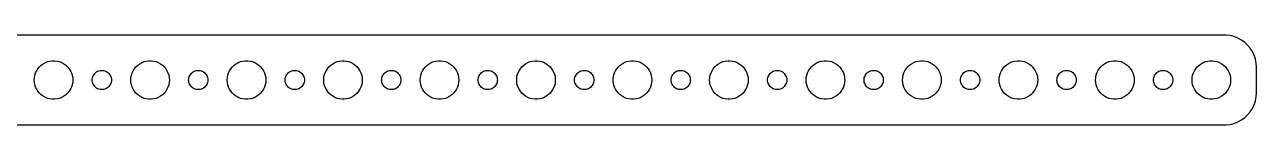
# Model space of a CAD drawing. Header units: metres. Extents: x -187 to 187, y -7 to 7.
# Drawn here: x -4.5 to 187, y -7 to 7 of the extents above; entities that cross this region are included whole.
import ezdxf

# ---------------------------------------------------------------- set-up
doc = ezdxf.new("R2010")
doc.units = ezdxf.units.M

msp = doc.modelspace()

# ---------------------------------------------------------------- linework, layer by layer
for p, q in [((182.314, 6.99013), (-182.314, 6.99013)), ((182.937, 6.91142), (182.314, 6.99013)), ((183.545, 6.75528), (182.937, 6.91142)), ((184.129, 6.52412), (183.545, 6.75528)), ((184.679, 6.22163), (184.129, 6.52412)), ((185.187, 5.85255), (184.679, 6.22163)), ((185.645, 5.42273), (185.187, 5.85255)), ((186.045, 4.93892), (185.645, 5.42273)), ((186.382, 4.40877), (186.045, 4.93892)), ((186.649, 3.84062), (186.382, 4.40877)), ((186.843, 3.24344), (186.649, 3.84062)), ((-2.42705, 1.76335), (-2.1869, 2.05363)), ((-2.1869, 2.05363), (-1.91226, 2.31154)), ((-1.91226, 2.31154), (-1.60747, 2.53297)), ((-1.60747, 2.53297), (-1.27733, 2.71448)), ((-1.27733, 2.71448), (-0.927048, 2.85316)), ((-0.927048, 2.85316), (-0.562134, 2.94685)), ((-0.562134, 2.94685), (-0.18837, 2.99408)), ((-0.18837, 2.99408), (0.18837, 2.99408)), ((0.18837, 2.99408), (0.562134, 2.94685)), ((0.562134, 2.94685), (0.927048, 2.85316)), ((0.927048, 2.85316), (1.27733, 2.71448)), ((1.27733, 2.71448), (1.60747, 2.53297)), ((1.60747, 2.53297), (1.91226, 2.31154)), ((1.91226, 2.31154), (2.1869, 2.05363)), ((2.1869, 2.05363), (2.42705, 1.76335)), ((12.5729, 1.76335), (12.8131, 2.05363)), ((12.8131, 2.05363), (13.0877, 2.31154)), ((13.0877, 2.31154), (13.3925, 2.53297)), ((13.3925, 2.53297), (13.7227, 2.71448)), ((13.7227, 2.71448), (14.0729, 2.85316)), ((14.0729, 2.85316), (14.4379, 2.94685)), ((14.4379, 2.94685), (14.8116, 2.99408)), ((14.8116, 2.99408), (15.1884, 2.99408)), ((15.1884, 2.99408), (15.5621, 2.94685)), ((15.5621, 2.94685), (15.927, 2.85316)), ((15.927, 2.85316), (16.2773, 2.71448)), ((16.2773, 2.71448), (16.6075, 2.53297)), ((16.6075, 2.53297), (16.9123, 2.31154)), ((16.9123, 2.31154), (17.1869, 2.05363)), ((17.1869, 2.05363), (17.427, 1.76335)), ((27.5729, 1.76335), (27.8131, 2.05363)), ((27.8131, 2.05363), (28.0877, 2.31154)), ((28.0877, 2.31154), (28.3925, 2.53297)), ((28.3925, 2.53297), (28.7227, 2.71448)), ((28.7227, 2.71448), (29.0729, 2.85316)), ((29.0729, 2.85316), (29.4379, 2.94685)), ((29.4379, 2.94685), (29.8116, 2.99408)), ((29.8116, 2.99408), (30.1884, 2.99408)), ((30.1884, 2.99408), (30.5621, 2.94685)), ((30.5621, 2.94685), (30.927, 2.85316)), ((30.927, 2.85316), (31.2773, 2.71448)), ((31.2773, 2.71448), (31.6075, 2.53297)), ((31.6075, 2.53297), (31.9123, 2.31154)), ((31.9123, 2.31154), (32.1869, 2.05363)), ((32.1869, 2.05363), (32.427, 1.76335)), ((42.5729, 1.76335), (42.8131, 2.05363)), ((42.8131, 2.05363), (43.0877, 2.31154)), ((43.0877, 2.31154), (43.3925, 2.53297)), ((43.3925, 2.53297), (43.7227, 2.71448)), ((43.7227, 2.71448), (44.0729, 2.85316)), ((44.0729, 2.85316), (44.4379, 2.94685)), ((44.4379, 2.94685), (44.8116, 2.99408)), ((44.8116, 2.99408), (45.1884, 2.99408)), ((45.1884, 2.99408), (45.5621, 2.94685)), ((45.5621, 2.94685), (45.927, 2.85316)), ((45.927, 2.85316), (46.2773, 2.71448)), ((46.2773, 2.71448), (46.6075, 2.53297)), ((46.6075, 2.53297), (46.9123, 2.31154)), ((46.9123, 2.31154), (47.1869, 2.05363)), ((47.1869, 2.05363), (47.427, 1.76335)), ((57.5729, 1.76335), (57.8131, 2.05363)), ((57.8131, 2.05363), (58.0877, 2.31154)), ((58.0877, 2.31154), (58.3925, 2.53297)), ((58.3925, 2.53297), (58.7227, 2.71448)), ((58.7227, 2.71448), (59.0729, 2.85316)), ((59.0729, 2.85316), (59.4379, 2.94685)), ((59.4379, 2.94685), (59.8116, 2.99408)), ((59.8116, 2.99408), (60.1884, 2.99408)), ((60.1884, 2.99408), (60.5621, 2.94685)), ((60.5621, 2.94685), (60.927, 2.85316)), ((60.927, 2.85316), (61.2773, 2.71448)), ((61.2773, 2.71448), (61.6075, 2.53297)), ((61.6075, 2.53297), (61.9123, 2.31154)), ((61.9123, 2.31154), (62.1869, 2.05363)), ((62.1869, 2.05363), (62.427, 1.76335)), ((72.573, 1.76335), (72.8131, 2.05363)), ((72.8131, 2.05363), (73.0877, 2.31154)), ((73.0877, 2.31154), (73.3925, 2.53297)), ((73.3925, 2.53297), (73.7227, 2.71448)), ((73.7227, 2.71448), (74.073, 2.85316)), ((74.073, 2.85316), (74.4379, 2.94685)), ((74.4379, 2.94685), (74.8116, 2.99408)), ((74.8116, 2.99408), (75.1884, 2.99408)), ((75.1884, 2.99408), (75.5621, 2.94685)), ((75.5621, 2.94685), (75.927, 2.85316)), ((75.927, 2.85316), (76.2773, 2.71448)), ((76.2773, 2.71448), (76.6075, 2.53297)), ((76.6075, 2.53297), (76.9123, 2.31154)), ((76.9123, 2.31154), (77.1869, 2.05363)), ((77.1869, 2.05363), (77.427, 1.76335)), ((87.573, 1.76335), (87.8131, 2.05363)), ((87.8131, 2.05363), (88.0877, 2.31154)), ((88.0877, 2.31154), (88.3925, 2.53297)), ((88.3925, 2.53297), (88.7227, 2.71448)), ((88.7227, 2.71448), (89.073, 2.85316)), ((89.073, 2.85316), (89.4379, 2.94685)), ((89.4379, 2.94685), (89.8116, 2.99408)), ((89.8116, 2.99408), (90.1884, 2.99408)), ((90.1884, 2.99408), (90.5621, 2.94685)), ((90.5621, 2.94685), (90.927, 2.85316)), ((90.927, 2.85316), (91.2773, 2.71448)), ((91.2773, 2.71448), (91.6075, 2.53297)), ((91.6075, 2.53297), (91.9123, 2.31154)), ((91.9123, 2.31154), (92.1869, 2.05363)), ((92.1869, 2.05363), (92.427, 1.76335)), ((102.573, 1.76335), (102.813, 2.05363)), ((102.813, 2.05363), (103.088, 2.31154)), ((103.088, 2.31154), (103.393, 2.53297)), ((103.393, 2.53297), (103.723, 2.71448)), ((103.723, 2.71448), (104.073, 2.85316)), ((104.073, 2.85316), (104.438, 2.94685)), ((104.438, 2.94685), (104.812, 2.99408)), ((104.812, 2.99408), (105.188, 2.99408)), ((105.188, 2.99408), (105.562, 2.94685)), ((105.562, 2.94685), (105.927, 2.85316)), ((105.927, 2.85316), (106.277, 2.71448)), ((106.277, 2.71448), (106.607, 2.53297)), ((106.607, 2.53297), (106.912, 2.31154)), ((106.912, 2.31154), (107.187, 2.05363)), ((107.187, 2.05363), (107.427, 1.76335)), ((117.573, 1.76335), (117.813, 2.05363)), ((117.813, 2.05363), (118.088, 2.31154)), ((118.088, 2.31154), (118.393, 2.53297)), ((118.393, 2.53297), (118.723, 2.71448)), ((118.723, 2.71448), (119.073, 2.85316)), ((119.073, 2.85316), (119.438, 2.94685)), ((119.438, 2.94685), (119.812, 2.99408)), ((119.812, 2.99408), (120.188, 2.99408)), ((120.188, 2.99408), (120.562, 2.94685)), ((120.562, 2.94685), (120.927, 2.85316)), ((120.927, 2.85316), (121.277, 2.71448)), ((121.277, 2.71448), (121.607, 2.53297)), ((121.607, 2.53297), (121.912, 2.31154)), ((121.912, 2.31154), (122.187, 2.05363)), ((122.187, 2.05363), (122.427, 1.76335)), ((132.573, 1.76335), (132.813, 2.05363)), ((132.813, 2.05363), (133.088, 2.31154)), ((133.088, 2.31154), (133.393, 2.53297)), ((133.393, 2.53297), (133.723, 2.71448)), ((133.723, 2.71448), (134.073, 2.85316)), ((134.073, 2.85316), (134.438, 2.94685)), ((134.438, 2.94685), (134.812, 2.99408)), ((134.812, 2.99408), (135.188, 2.99408)), ((135.188, 2.99408), (135.562, 2.94685)), ((135.562, 2.94685), (135.927, 2.85316)), ((135.927, 2.85316), (136.277, 2.71448)), ((136.277, 2.71448), (136.607, 2.53297)), ((136.607, 2.53297), (136.912, 2.31154)), ((136.912, 2.31154), (137.187, 2.05363)), ((137.187, 2.05363), (137.427, 1.76335)), ((147.573, 1.76335), (147.813, 2.05363)), ((147.813, 2.05363), (148.088, 2.31154)), ((148.088, 2.31154), (148.393, 2.53297)), ((148.393, 2.53297), (148.723, 2.71448)), ((148.723, 2.71448), (149.073, 2.85316)), ((149.073, 2.85316), (149.438, 2.94685)), ((149.438, 2.94685), (149.812, 2.99408)), ((149.812, 2.99408), (150.188, 2.99408)), ((150.188, 2.99408), (150.562, 2.94685)), ((150.562, 2.94685), (150.927, 2.85316)), ((150.927, 2.85316), (151.277, 2.71448)), ((151.277, 2.71448), (151.607, 2.53297)), ((151.607, 2.53297), (151.912, 2.31154)), ((151.912, 2.31154), (152.187, 2.05363)), ((152.187, 2.05363), (152.427, 1.76335)), ((162.573, 1.76335), (162.813, 2.05363)), ((162.813, 2.05363), (163.088, 2.31154)), ((163.088, 2.31154), (163.393, 2.53297)), ((163.393, 2.53297), (163.723, 2.71448)), ((163.723, 2.71448), (164.073, 2.85316)), ((164.073, 2.85316), (164.438, 2.94685)), ((164.438, 2.94685), (164.812, 2.99408)), ((164.812, 2.99408), (165.188, 2.99408)), ((165.188, 2.99408), (165.562, 2.94685)), ((165.562, 2.94685), (165.927, 2.85316)), ((165.927, 2.85316), (166.277, 2.71448)), ((166.277, 2.71448), (166.607, 2.53297)), ((166.607, 2.53297), (166.912, 2.31154)), ((166.912, 2.31154), (167.187, 2.05363)), ((167.187, 2.05363), (167.427, 1.76335)), ((177.573, 1.76335), (177.813, 2.05363)), ((177.813, 2.05363), (178.088, 2.31154)), ((178.088, 2.31154), (178.393, 2.53297)), ((178.393, 2.53297), (178.723, 2.71448)), ((178.723, 2.71448), (179.073, 2.85316)), ((179.073, 2.85316), (179.438, 2.94685)), ((179.438, 2.94685), (179.812, 2.99408)), ((179.812, 2.99408), (180.188, 2.99408)), ((180.188, 2.99408), (180.562, 2.94685)), ((180.562, 2.94685), (180.927, 2.85316)), ((180.927, 2.85316), (181.277, 2.71448)), ((181.277, 2.71448), (181.607, 2.53297)), ((181.607, 2.53297), (181.912, 2.31154)), ((181.912, 2.31154), (182.187, 2.05363)), ((182.187, 2.05363), (182.427, 1.76335)), ((186.961, 2.62666), (186.843, 3.24344)), ((187, 2), (186.961, 2.62666)), ((187, -2), (187, 2)), ((-3, 0), (-2.97633, 0.375992)), ((-2.97633, -0.375992), (-3, 0)), ((-2.97633, 0.375992), (-2.90575, 0.746063)), ((-2.90575, 0.746063), (-2.78932, 1.10437)), ((-2.78932, 1.10437), (-2.62891, 1.44525)), ((-2.62891, 1.44525), (-2.42705, 1.76335)), ((2.42705, 1.76335), (2.62891, 1.44525)), ((2.62891, 1.44525), (2.78932, 1.10437)), ((2.78932, 1.10437), (2.90575, 0.746063)), ((2.90575, 0.746063), (2.97633, 0.375992)), ((2.97633, 0.375992), (3, 0)), ((3, 0), (2.97633, -0.375992)), ((6, 0), (6.01183, 0.187988)), ((6.01183, -0.187988), (6, 0)), ((6.01183, 0.187988), (6.04712, 0.373032)), ((6.04712, 0.373032), (6.10533, 0.552185)), ((6.10533, 0.552185), (6.18553, 0.722626)), ((6.18553, 0.722626), (6.28647, 0.881668)), ((6.28647, 0.881668), (6.40654, 1.02681)), ((6.40654, 1.02681), (6.54385, 1.15576)), ((6.54385, 1.15576), (6.69626, 1.26648)), ((6.69626, 1.26648), (6.86133, 1.35724)), ((6.86133, 1.35724), (7.03647, 1.42657)), ((7.03647, 1.42657), (7.21892, 1.47342)), ((7.21892, 1.47342), (7.40581, 1.49704)), ((7.40581, 1.49704), (7.59418, 1.49704)), ((7.59418, 1.49704), (7.78107, 1.47342)), ((7.78107, 1.47342), (7.96352, 1.42657)), ((7.96352, 1.42657), (8.13866, 1.35724)), ((8.13866, 1.35724), (8.30373, 1.26648)), ((8.30373, 1.26648), (8.45613, 1.15576)), ((8.45613, 1.15576), (8.59344, 1.02681)), ((8.59344, 1.02681), (8.71352, 0.881668)), ((8.71352, 0.881668), (8.81445, 0.722626)), ((8.81445, 0.722626), (8.89465, 0.552185)), ((8.89465, 0.552185), (8.95287, 0.373032)), ((8.95287, 0.373032), (8.98816, 0.187988)), ((8.98816, 0.187988), (9, 0)), ((9, 0), (8.98816, -0.187988)), ((12, 0), (12.0237, 0.375992)), ((12.0237, -0.375992), (12, 0)), ((12.0237, 0.375992), (12.0942, 0.746063)), ((12.0942, 0.746063), (12.2107, 1.10437)), ((12.2107, 1.10437), (12.3711, 1.44525)), ((12.3711, 1.44525), (12.5729, 1.76335)), ((17.427, 1.76335), (17.6289, 1.44525)), ((17.6289, 1.44525), (17.7893, 1.10437)), ((17.7893, 1.10437), (17.9057, 0.746063)), ((17.9057, 0.746063), (17.9763, 0.375992)), ((17.9763, 0.375992), (18, 0)), ((18, 0), (17.9763, -0.375992)), ((21, 0), (21.0118, 0.187988)), ((21.0118, -0.187988), (21, 0)), ((21.0118, 0.187988), (21.0471, 0.373032)), ((21.0471, 0.373032), (21.1053, 0.552185)), ((21.1053, 0.552185), (21.1855, 0.722626)), ((21.1855, 0.722626), (21.2865, 0.881668)), ((21.2865, 0.881668), (21.4065, 1.02681)), ((21.4065, 1.02681), (21.5439, 1.15576)), ((21.5439, 1.15576), (21.6963, 1.26648)), ((21.6963, 1.26648), (21.8613, 1.35724)), ((21.8613, 1.35724), (22.0365, 1.42657)), ((22.0365, 1.42657), (22.2189, 1.47342)), ((22.2189, 1.47342), (22.4058, 1.49704)), ((22.4058, 1.49704), (22.5942, 1.49704)), ((22.5942, 1.49704), (22.7811, 1.47342)), ((22.7811, 1.47342), (22.9635, 1.42657)), ((22.9635, 1.42657), (23.1387, 1.35724)), ((23.1387, 1.35724), (23.3037, 1.26648)), ((23.3037, 1.26648), (23.4561, 1.15576)), ((23.4561, 1.15576), (23.5934, 1.02681)), ((23.5934, 1.02681), (23.7135, 0.881668)), ((23.7135, 0.881668), (23.8145, 0.722626)), ((23.8145, 0.722626), (23.8947, 0.552185)), ((23.8947, 0.552185), (23.9529, 0.373032)), ((23.9529, 0.373032), (23.9882, 0.187988)), ((23.9882, 0.187988), (24, 0)), ((24, 0), (23.9882, -0.187988)), ((27, 0), (27.0237, 0.375992)), ((27.0237, -0.375992), (27, 0)), ((27.0237, 0.375992), (27.0942, 0.746063)), ((27.0942, 0.746063), (27.2107, 1.10437)), ((27.2107, 1.10437), (27.3711, 1.44525)), ((27.3711, 1.44525), (27.5729, 1.76335)), ((32.427, 1.76335), (32.6289, 1.44525)), ((32.6289, 1.44525), (32.7893, 1.10437)), ((32.7893, 1.10437), (32.9057, 0.746063)), ((32.9057, 0.746063), (32.9763, 0.375992)), ((32.9763, 0.375992), (33, 0)), ((33, 0), (32.9763, -0.375992)), ((36, 0), (36.0118, 0.187988)), ((36.0118, -0.187988), (36, 0)), ((36.0118, 0.187988), (36.0471, 0.373032)), ((36.0471, 0.373032), (36.1053, 0.552185)), ((36.1053, 0.552185), (36.1855, 0.722626)), ((36.1855, 0.722626), (36.2865, 0.881668)), ((36.2865, 0.881668), (36.4065, 1.02681)), ((36.4065, 1.02681), (36.5439, 1.15576)), ((36.5439, 1.15576), (36.6963, 1.26648)), ((36.6963, 1.26648), (36.8613, 1.35724)), ((36.8613, 1.35724), (37.0365, 1.42657)), ((37.0365, 1.42657), (37.2189, 1.47342)), ((37.2189, 1.47342), (37.4058, 1.49704)), ((37.4058, 1.49704), (37.5942, 1.49704)), ((37.5942, 1.49704), (37.7811, 1.47342)), ((37.7811, 1.47342), (37.9635, 1.42657)), ((37.9635, 1.42657), (38.1387, 1.35724)), ((38.1387, 1.35724), (38.3037, 1.26648)), ((38.3037, 1.26648), (38.4561, 1.15576)), ((38.4561, 1.15576), (38.5934, 1.02681)), ((38.5934, 1.02681), (38.7135, 0.881668)), ((38.7135, 0.881668), (38.8145, 0.722626)), ((38.8145, 0.722626), (38.8947, 0.552185)), ((38.8947, 0.552185), (38.9529, 0.373032)), ((38.9529, 0.373032), (38.9882, 0.187988)), ((38.9882, 0.187988), (39, 0)), ((39, 0), (38.9882, -0.187988)), ((42, 0), (42.0237, 0.375992)), ((42.0237, -0.375992), (42, 0)), ((42.0237, 0.375992), (42.0942, 0.746063)), ((42.0942, 0.746063), (42.2107, 1.10437)), ((42.2107, 1.10437), (42.3711, 1.44525)), ((42.3711, 1.44525), (42.5729, 1.76335)), ((47.427, 1.76335), (47.6289, 1.44525)), ((47.6289, 1.44525), (47.7893, 1.10437)), ((47.7893, 1.10437), (47.9057, 0.746063)), ((47.9057, 0.746063), (47.9763, 0.375992)), ((47.9763, 0.375992), (48, 0)), ((48, 0), (47.9763, -0.375992)), ((51, 0), (51.0118, 0.187988)), ((51.0118, -0.187988), (51, 0)), ((51.0118, 0.187988), (51.0471, 0.373032)), ((51.0471, 0.373032), (51.1053, 0.552185)), ((51.1053, 0.552185), (51.1855, 0.722626)), ((51.1855, 0.722626), (51.2865, 0.881668)), ((51.2865, 0.881668), (51.4065, 1.02681)), ((51.4065, 1.02681), (51.5439, 1.15576)), ((51.5439, 1.15576), (51.6963, 1.26648)), ((51.6963, 1.26648), (51.8613, 1.35724)), ((51.8613, 1.35724), (52.0365, 1.42657)), ((52.0365, 1.42657), (52.2189, 1.47342)), ((52.2189, 1.47342), (52.4058, 1.49704)), ((52.4058, 1.49704), (52.5942, 1.49704)), ((52.5942, 1.49704), (52.7811, 1.47342)), ((52.7811, 1.47342), (52.9635, 1.42657)), ((52.9635, 1.42657), (53.1387, 1.35724)), ((53.1387, 1.35724), (53.3037, 1.26648)), ((53.3037, 1.26648), (53.4561, 1.15576)), ((53.4561, 1.15576), (53.5934, 1.02681)), ((53.5934, 1.02681), (53.7135, 0.881668)), ((53.7135, 0.881668), (53.8145, 0.722626)), ((53.8145, 0.722626), (53.8947, 0.552185)), ((53.8947, 0.552185), (53.9529, 0.373032)), ((53.9529, 0.373032), (53.9882, 0.187988)), ((53.9882, 0.187988), (54, 0)), ((54, 0), (53.9882, -0.187988)), ((57, 0), (57.0237, 0.375992)), ((57.0237, -0.375992), (57, 0)), ((57.0237, 0.375992), (57.0942, 0.746063)), ((57.0942, 0.746063), (57.2107, 1.10437)), ((57.2107, 1.10437), (57.3711, 1.44525)), ((57.3711, 1.44525), (57.5729, 1.76335)), ((62.427, 1.76335), (62.6289, 1.44525)), ((62.6289, 1.44525), (62.7893, 1.10437)), ((62.7893, 1.10437), (62.9057, 0.746063)), ((62.9057, 0.746063), (62.9763, 0.375992)), ((62.9763, 0.375992), (63, 0)), ((63, 0), (62.9763, -0.375992)), ((66, 0), (66.0118, 0.187988)), ((66.0118, -0.187988), (66, 0)), ((66.0118, 0.187988), (66.0471, 0.373032)), ((66.0471, 0.373032), (66.1053, 0.552185)), ((66.1053, 0.552185), (66.1855, 0.722626)), ((66.1855, 0.722626), (66.2865, 0.881668)), ((66.2865, 0.881668), (66.4065, 1.02681)), ((66.4065, 1.02681), (66.5439, 1.15576)), ((66.5439, 1.15576), (66.6963, 1.26648)), ((66.6963, 1.26648), (66.8613, 1.35724)), ((66.8613, 1.35724), (67.0365, 1.42657)), ((67.0365, 1.42657), (67.2189, 1.47342)), ((67.2189, 1.47342), (67.4058, 1.49704)), ((67.4058, 1.49704), (67.5942, 1.49704)), ((67.5942, 1.49704), (67.7811, 1.47342)), ((67.7811, 1.47342), (67.9635, 1.42657)), ((67.9635, 1.42657), (68.1387, 1.35724)), ((68.1387, 1.35724), (68.3037, 1.26648)), ((68.3037, 1.26648), (68.4561, 1.15576)), ((68.4561, 1.15576), (68.5934, 1.02681)), ((68.5934, 1.02681), (68.7135, 0.881668)), ((68.7135, 0.881668), (68.8145, 0.722626)), ((68.8145, 0.722626), (68.8947, 0.552185)), ((68.8947, 0.552185), (68.9529, 0.373032)), ((68.9529, 0.373032), (68.9882, 0.187988)), ((68.9882, 0.187988), (69, 0)), ((69, 0), (68.9882, -0.187988)), ((72, 0), (72.0237, 0.375992)), ((72.0237, -0.375992), (72, 0)), ((72.0237, 0.375992), (72.0943, 0.746063)), ((72.0943, 0.746063), (72.2107, 1.10437)), ((72.2107, 1.10437), (72.3711, 1.44525)), ((72.3711, 1.44525), (72.573, 1.76335)), ((77.427, 1.76335), (77.6289, 1.44525)), ((77.6289, 1.44525), (77.7893, 1.10437)), ((77.7893, 1.10437), (77.9057, 0.746063)), ((77.9057, 0.746063), (77.9763, 0.375992)), ((77.9763, 0.375992), (78, 0)), ((78, 0), (77.9763, -0.375992)), ((81, 0), (81.0118, 0.187988)), ((81.0118, -0.187988), (81, 0)), ((81.0118, 0.187988), (81.0471, 0.373032)), ((81.0471, 0.373032), (81.1053, 0.552185)), ((81.1053, 0.552185), (81.1855, 0.722626)), ((81.1855, 0.722626), (81.2865, 0.881668)), ((81.2865, 0.881668), (81.4065, 1.02681)), ((81.4065, 1.02681), (81.5439, 1.15576)), ((81.5439, 1.15576), (81.6963, 1.26648)), ((81.6963, 1.26648), (81.8613, 1.35724)), ((81.8613, 1.35724), (82.0365, 1.42657)), ((82.0365, 1.42657), (82.2189, 1.47342)), ((82.2189, 1.47342), (82.4058, 1.49704)), ((82.4058, 1.49704), (82.5942, 1.49704)), ((82.5942, 1.49704), (82.7811, 1.47342)), ((82.7811, 1.47342), (82.9635, 1.42657)), ((82.9635, 1.42657), (83.1387, 1.35724)), ((83.1387, 1.35724), (83.3037, 1.26648)), ((83.3037, 1.26648), (83.4561, 1.15576)), ((83.4561, 1.15576), (83.5934, 1.02681)), ((83.5934, 1.02681), (83.7135, 0.881668)), ((83.7135, 0.881668), (83.8145, 0.722626)), ((83.8145, 0.722626), (83.8947, 0.552185)), ((83.8947, 0.552185), (83.9529, 0.373032)), ((83.9529, 0.373032), (83.9882, 0.187988)), ((83.9882, 0.187988), (84, 0)), ((84, 0), (83.9882, -0.187988)), ((87, 0), (87.0237, 0.375992)), ((87.0237, -0.375992), (87, 0)), ((87.0237, 0.375992), (87.0943, 0.746063)), ((87.0943, 0.746063), (87.2107, 1.10437)), ((87.2107, 1.10437), (87.3711, 1.44525)), ((87.3711, 1.44525), (87.573, 1.76335)), ((92.427, 1.76335), (92.6289, 1.44525)), ((92.6289, 1.44525), (92.7893, 1.10437)), ((92.7893, 1.10437), (92.9057, 0.746063)), ((92.9057, 0.746063), (92.9763, 0.375992)), ((92.9763, 0.375992), (93, 0)), ((93, 0), (92.9763, -0.375992)), ((96, 0), (96.0118, 0.187988)), ((96.0118, -0.187988), (96, 0)), ((96.0118, 0.187988), (96.0471, 0.373032)), ((96.0471, 0.373032), (96.1053, 0.552185)), ((96.1053, 0.552185), (96.1855, 0.722626)), ((96.1855, 0.722626), (96.2865, 0.881668)), ((96.2865, 0.881668), (96.4065, 1.02681)), ((96.4065, 1.02681), (96.5439, 1.15576)), ((96.5439, 1.15576), (96.6963, 1.26648)), ((96.6963, 1.26648), (96.8613, 1.35724)), ((96.8613, 1.35724), (97.0365, 1.42657)), ((97.0365, 1.42657), (97.2189, 1.47342)), ((97.2189, 1.47342), (97.4058, 1.49704)), ((97.4058, 1.49704), (97.5942, 1.49704)), ((97.5942, 1.49704), (97.7811, 1.47342)), ((97.7811, 1.47342), (97.9635, 1.42657)), ((97.9635, 1.42657), (98.1387, 1.35724)), ((98.1387, 1.35724), (98.3037, 1.26648)), ((98.3037, 1.26648), (98.4561, 1.15576)), ((98.4561, 1.15576), (98.5934, 1.02681)), ((98.5934, 1.02681), (98.7135, 0.881668)), ((98.7135, 0.881668), (98.8145, 0.722626)), ((98.8145, 0.722626), (98.8947, 0.552185)), ((98.8947, 0.552185), (98.9529, 0.373032)), ((98.9529, 0.373032), (98.9882, 0.187988)), ((98.9882, 0.187988), (99, 0)), ((99, 0), (98.9882, -0.187988)), ((102, 0), (102.024, 0.375992)), ((102.024, -0.375992), (102, 0)), ((102.024, 0.375992), (102.094, 0.746063)), ((102.094, 0.746063), (102.211, 1.10437)), ((102.211, 1.10437), (102.371, 1.44525)), ((102.371, 1.44525), (102.573, 1.76335)), ((107.427, 1.76335), (107.629, 1.44525)), ((107.629, 1.44525), (107.789, 1.10437)), ((107.789, 1.10437), (107.906, 0.746063)), ((107.906, 0.746063), (107.976, 0.375992)), ((107.976, 0.375992), (108, 0)), ((108, 0), (107.976, -0.375992)), ((111, 0), (111.012, 0.187988)), ((111.012, -0.187988), (111, 0)), ((111.012, 0.187988), (111.047, 0.373032)), ((111.047, 0.373032), (111.105, 0.552185)), ((111.105, 0.552185), (111.186, 0.722626)), ((111.186, 0.722626), (111.286, 0.881668)), ((111.286, 0.881668), (111.407, 1.02681)), ((111.407, 1.02681), (111.544, 1.15576)), ((111.544, 1.15576), (111.696, 1.26648)), ((111.696, 1.26648), (111.861, 1.35724)), ((111.861, 1.35724), (112.036, 1.42657)), ((112.036, 1.42657), (112.219, 1.47342)), ((112.219, 1.47342), (112.406, 1.49704)), ((112.406, 1.49704), (112.594, 1.49704)), ((112.594, 1.49704), (112.781, 1.47342)), ((112.781, 1.47342), (112.964, 1.42657)), ((112.964, 1.42657), (113.139, 1.35724)), ((113.139, 1.35724), (113.304, 1.26648)), ((113.304, 1.26648), (113.456, 1.15576)), ((113.456, 1.15576), (113.593, 1.02681)), ((113.593, 1.02681), (113.714, 0.881668)), ((113.714, 0.881668), (113.814, 0.722626)), ((113.814, 0.722626), (113.895, 0.552185)), ((113.895, 0.552185), (113.953, 0.373032)), ((113.953, 0.373032), (113.988, 0.187988)), ((113.988, 0.187988), (114, 0)), ((114, 0), (113.988, -0.187988)), ((117, 0), (117.024, 0.375992)), ((117.024, -0.375992), (117, 0)), ((117.024, 0.375992), (117.094, 0.746063)), ((117.094, 0.746063), (117.211, 1.10437)), ((117.211, 1.10437), (117.371, 1.44525)), ((117.371, 1.44525), (117.573, 1.76335)), ((122.427, 1.76335), (122.629, 1.44525)), ((122.629, 1.44525), (122.789, 1.10437)), ((122.789, 1.10437), (122.906, 0.746063)), ((122.906, 0.746063), (122.976, 0.375992)), ((122.976, 0.375992), (123, 0)), ((123, 0), (122.976, -0.375992)), ((126, 0), (126.012, 0.187988)), ((126.012, -0.187988), (126, 0)), ((126.012, 0.187988), (126.047, 0.373032)), ((126.047, 0.373032), (126.105, 0.552185)), ((126.105, 0.552185), (126.186, 0.722626)), ((126.186, 0.722626), (126.286, 0.881668)), ((126.286, 0.881668), (126.407, 1.02681)), ((126.407, 1.02681), (126.544, 1.15576)), ((126.544, 1.15576), (126.696, 1.26648)), ((126.696, 1.26648), (126.861, 1.35724)), ((126.861, 1.35724), (127.036, 1.42657)), ((127.036, 1.42657), (127.219, 1.47342)), ((127.219, 1.47342), (127.406, 1.49704)), ((127.406, 1.49704), (127.594, 1.49704)), ((127.594, 1.49704), (127.781, 1.47342)), ((127.781, 1.47342), (127.964, 1.42657)), ((127.964, 1.42657), (128.139, 1.35724)), ((128.139, 1.35724), (128.304, 1.26648)), ((128.304, 1.26648), (128.456, 1.15576)), ((128.456, 1.15576), (128.593, 1.02681)), ((128.593, 1.02681), (128.714, 0.881668)), ((128.714, 0.881668), (128.814, 0.722626)), ((128.814, 0.722626), (128.895, 0.552185)), ((128.895, 0.552185), (128.953, 0.373032)), ((128.953, 0.373032), (128.988, 0.187988)), ((128.988, 0.187988), (129, 0)), ((129, 0), (128.988, -0.187988)), ((132, 0), (132.024, 0.375992)), ((132.024, -0.375992), (132, 0)), ((132.024, 0.375992), (132.094, 0.746063)), ((132.094, 0.746063), (132.211, 1.10437)), ((132.211, 1.10437), (132.371, 1.44525)), ((132.371, 1.44525), (132.573, 1.76335)), ((137.427, 1.76335), (137.629, 1.44525)), ((137.629, 1.44525), (137.789, 1.10437)), ((137.789, 1.10437), (137.906, 0.746063)), ((137.906, 0.746063), (137.976, 0.375992)), ((137.976, 0.375992), (138, 0)), ((138, 0), (137.976, -0.375992)), ((141, 0), (141.012, 0.187988)), ((141.012, -0.187988), (141, 0)), ((141.012, 0.187988), (141.047, 0.373032)), ((141.047, 0.373032), (141.105, 0.552185)), ((141.105, 0.552185), (141.186, 0.722626)), ((141.186, 0.722626), (141.286, 0.881668)), ((141.286, 0.881668), (141.407, 1.02681)), ((141.407, 1.02681), (141.544, 1.15576)), ((141.544, 1.15576), (141.696, 1.26648)), ((141.696, 1.26648), (141.861, 1.35724)), ((141.861, 1.35724), (142.036, 1.42657)), ((142.036, 1.42657), (142.219, 1.47342)), ((142.219, 1.47342), (142.406, 1.49704)), ((142.406, 1.49704), (142.594, 1.49704)), ((142.594, 1.49704), (142.781, 1.47342)), ((142.781, 1.47342), (142.964, 1.42657)), ((142.964, 1.42657), (143.139, 1.35724)), ((143.139, 1.35724), (143.304, 1.26648)), ((143.304, 1.26648), (143.456, 1.15576)), ((143.456, 1.15576), (143.593, 1.02681)), ((143.593, 1.02681), (143.714, 0.881668)), ((143.714, 0.881668), (143.814, 0.722626)), ((143.814, 0.722626), (143.895, 0.552185)), ((143.895, 0.552185), (143.953, 0.373032)), ((143.953, 0.373032), (143.988, 0.187988)), ((143.988, 0.187988), (144, 0)), ((144, 0), (143.988, -0.187988)), ((147, 0), (147.024, 0.375992)), ((147.024, -0.375992), (147, 0)), ((147.024, 0.375992), (147.094, 0.746063)), ((147.094, 0.746063), (147.211, 1.10437)), ((147.211, 1.10437), (147.371, 1.44525)), ((147.371, 1.44525), (147.573, 1.76335)), ((152.427, 1.76335), (152.629, 1.44525)), ((152.629, 1.44525), (152.789, 1.10437)), ((152.789, 1.10437), (152.906, 0.746063)), ((152.906, 0.746063), (152.976, 0.375992)), ((152.976, 0.375992), (153, 0)), ((153, 0), (152.976, -0.375992)), ((156, 0), (156.012, 0.187988)), ((156.012, -0.187988), (156, 0)), ((156.012, 0.187988), (156.047, 0.373032)), ((156.047, 0.373032), (156.105, 0.552185)), ((156.105, 0.552185), (156.186, 0.722626)), ((156.186, 0.722626), (156.286, 0.881668)), ((156.286, 0.881668), (156.407, 1.02681)), ((156.407, 1.02681), (156.544, 1.15576)), ((156.544, 1.15576), (156.696, 1.26648)), ((156.696, 1.26648), (156.861, 1.35724)), ((156.861, 1.35724), (157.036, 1.42657)), ((157.036, 1.42657), (157.219, 1.47342)), ((157.219, 1.47342), (157.406, 1.49704)), ((157.406, 1.49704), (157.594, 1.49704)), ((157.594, 1.49704), (157.781, 1.47342)), ((157.781, 1.47342), (157.964, 1.42657)), ((157.964, 1.42657), (158.139, 1.35724)), ((158.139, 1.35724), (158.304, 1.26648)), ((158.304, 1.26648), (158.456, 1.15576)), ((158.456, 1.15576), (158.593, 1.02681)), ((158.593, 1.02681), (158.714, 0.881668)), ((158.714, 0.881668), (158.814, 0.722626)), ((158.814, 0.722626), (158.895, 0.552185)), ((158.895, 0.552185), (158.953, 0.373032)), ((158.953, 0.373032), (158.988, 0.187988)), ((158.988, 0.187988), (159, 0)), ((159, 0), (158.988, -0.187988)), ((162, 0), (162.024, 0.375992)), ((162.024, -0.375992), (162, 0)), ((162.024, 0.375992), (162.094, 0.746063)), ((162.094, 0.746063), (162.211, 1.10437)), ((162.211, 1.10437), (162.371, 1.44525)), ((162.371, 1.44525), (162.573, 1.76335)), ((167.427, 1.76335), (167.629, 1.44525)), ((167.629, 1.44525), (167.789, 1.10437)), ((167.789, 1.10437), (167.906, 0.746063)), ((167.906, 0.746063), (167.976, 0.375992)), ((167.976, 0.375992), (168, 0)), ((168, 0), (167.976, -0.375992)), ((171, 0), (171.012, 0.187988)), ((171.012, -0.187988), (171, 0)), ((171.012, 0.187988), (171.047, 0.373032)), ((171.047, 0.373032), (171.105, 0.552185)), ((171.105, 0.552185), (171.186, 0.722626)), ((171.186, 0.722626), (171.286, 0.881668)), ((171.286, 0.881668), (171.407, 1.02681)), ((171.407, 1.02681), (171.544, 1.15576)), ((171.544, 1.15576), (171.696, 1.26648)), ((171.696, 1.26648), (171.861, 1.35724)), ((171.861, 1.35724), (172.036, 1.42657)), ((172.036, 1.42657), (172.219, 1.47342)), ((172.219, 1.47342), (172.406, 1.49704)), ((172.406, 1.49704), (172.594, 1.49704)), ((172.594, 1.49704), (172.781, 1.47342)), ((172.781, 1.47342), (172.964, 1.42657)), ((172.964, 1.42657), (173.139, 1.35724)), ((173.139, 1.35724), (173.304, 1.26648)), ((173.304, 1.26648), (173.456, 1.15576)), ((173.456, 1.15576), (173.593, 1.02681)), ((173.593, 1.02681), (173.714, 0.881668)), ((173.714, 0.881668), (173.814, 0.722626)), ((173.814, 0.722626), (173.895, 0.552185)), ((173.895, 0.552185), (173.953, 0.373032)), ((173.953, 0.373032), (173.988, 0.187988)), ((173.988, 0.187988), (174, 0)), ((174, 0), (173.988, -0.187988)), ((177, 0), (177.024, 0.375992)), ((177.024, -0.375992), (177, 0)), ((177.024, 0.375992), (177.094, 0.746063)), ((177.094, 0.746063), (177.211, 1.10437)), ((177.211, 1.10437), (177.371, 1.44525)), ((177.371, 1.44525), (177.573, 1.76335)), ((182.427, 1.76335), (182.629, 1.44525)), ((182.629, 1.44525), (182.789, 1.10437)), ((182.789, 1.10437), (182.906, 0.746063)), ((182.906, 0.746063), (182.976, 0.375992)), ((182.976, 0.375992), (183, 0)), ((183, 0), (182.976, -0.375992)), ((-2.90575, -0.746063), (-2.97633, -0.375992)), ((-2.78932, -1.10437), (-2.90575, -0.746063)), ((-2.62891, -1.44525), (-2.78932, -1.10437)), ((-2.42705, -1.76335), (-2.62891, -1.44525)), ((-2.1869, -2.05363), (-2.42705, -1.76335)), ((2.42705, -1.76335), (2.1869, -2.05363)), ((2.62891, -1.44525), (2.42705, -1.76335)), ((2.78932, -1.10437), (2.62891, -1.44525)), ((2.90575, -0.746063), (2.78932, -1.10437)), ((2.97633, -0.375992), (2.90575, -0.746063)), ((6.04712, -0.373032), (6.01183, -0.187988)), ((6.10533, -0.552185), (6.04712, -0.373032)), ((6.18553, -0.722626), (6.10533, -0.552185)), ((6.28647, -0.881668), (6.18553, -0.722626)), ((6.40654, -1.02681), (6.28647, -0.881668)), ((6.54385, -1.15576), (6.40654, -1.02681)), ((6.69626, -1.26648), (6.54385, -1.15576)), ((6.86133, -1.35724), (6.69626, -1.26648)), ((7.03647, -1.42657), (6.86133, -1.35724)), ((7.21892, -1.47342), (7.03647, -1.42657)), ((7.40581, -1.49704), (7.21892, -1.47342)), ((7.59418, -1.49704), (7.40581, -1.49704)), ((7.78107, -1.47342), (7.59418, -1.49704)), ((7.96352, -1.42657), (7.78107, -1.47342)), ((8.13866, -1.35724), (7.96352, -1.42657)), ((8.30373, -1.26648), (8.13866, -1.35724)), ((8.45613, -1.15576), (8.30373, -1.26648)), ((8.59344, -1.02681), (8.45613, -1.15576)), ((8.71352, -0.881668), (8.59344, -1.02681)), ((8.81445, -0.722626), (8.71352, -0.881668)), ((8.89465, -0.552185), (8.81445, -0.722626)), ((8.95287, -0.373032), (8.89465, -0.552185)), ((8.98816, -0.187988), (8.95287, -0.373032)), ((12.0942, -0.746063), (12.0237, -0.375992)), ((12.2107, -1.10437), (12.0942, -0.746063)), ((12.3711, -1.44525), (12.2107, -1.10437)), ((12.5729, -1.76335), (12.3711, -1.44525)), ((12.8131, -2.05363), (12.5729, -1.76335)), ((17.427, -1.76335), (17.1869, -2.05363)), ((17.6289, -1.44525), (17.427, -1.76335)), ((17.7893, -1.10437), (17.6289, -1.44525)), ((17.9057, -0.746063), (17.7893, -1.10437)), ((17.9763, -0.375992), (17.9057, -0.746063)), ((21.0471, -0.373032), (21.0118, -0.187988)), ((21.1053, -0.552185), (21.0471, -0.373032)), ((21.1855, -0.722626), (21.1053, -0.552185)), ((21.2865, -0.881668), (21.1855, -0.722626)), ((21.4065, -1.02681), (21.2865, -0.881668)), ((21.5439, -1.15576), (21.4065, -1.02681)), ((21.6963, -1.26648), (21.5439, -1.15576)), ((21.8613, -1.35724), (21.6963, -1.26648)), ((22.0365, -1.42657), (21.8613, -1.35724)), ((22.2189, -1.47342), (22.0365, -1.42657)), ((22.4058, -1.49704), (22.2189, -1.47342)), ((22.5942, -1.49704), (22.4058, -1.49704)), ((22.7811, -1.47342), (22.5942, -1.49704)), ((22.9635, -1.42657), (22.7811, -1.47342)), ((23.1387, -1.35724), (22.9635, -1.42657)), ((23.3037, -1.26648), (23.1387, -1.35724)), ((23.4561, -1.15576), (23.3037, -1.26648)), ((23.5934, -1.02681), (23.4561, -1.15576)), ((23.7135, -0.881668), (23.5934, -1.02681)), ((23.8145, -0.722626), (23.7135, -0.881668)), ((23.8947, -0.552185), (23.8145, -0.722626)), ((23.9529, -0.373032), (23.8947, -0.552185)), ((23.9882, -0.187988), (23.9529, -0.373032)), ((27.0942, -0.746063), (27.0237, -0.375992)), ((27.2107, -1.10437), (27.0942, -0.746063)), ((27.3711, -1.44525), (27.2107, -1.10437)), ((27.5729, -1.76335), (27.3711, -1.44525)), ((27.8131, -2.05363), (27.5729, -1.76335)), ((32.427, -1.76335), (32.1869, -2.05363)), ((32.6289, -1.44525), (32.427, -1.76335)), ((32.7893, -1.10437), (32.6289, -1.44525)), ((32.9057, -0.746063), (32.7893, -1.10437)), ((32.9763, -0.375992), (32.9057, -0.746063)), ((36.0471, -0.373032), (36.0118, -0.187988)), ((36.1053, -0.552185), (36.0471, -0.373032)), ((36.1855, -0.722626), (36.1053, -0.552185)), ((36.2865, -0.881668), (36.1855, -0.722626)), ((36.4065, -1.02681), (36.2865, -0.881668)), ((36.5439, -1.15576), (36.4065, -1.02681)), ((36.6963, -1.26648), (36.5439, -1.15576)), ((36.8613, -1.35724), (36.6963, -1.26648)), ((37.0365, -1.42657), (36.8613, -1.35724)), ((37.2189, -1.47342), (37.0365, -1.42657)), ((37.4058, -1.49704), (37.2189, -1.47342)), ((37.5942, -1.49704), (37.4058, -1.49704)), ((37.7811, -1.47342), (37.5942, -1.49704)), ((37.9635, -1.42657), (37.7811, -1.47342)), ((38.1387, -1.35724), (37.9635, -1.42657)), ((38.3037, -1.26648), (38.1387, -1.35724)), ((38.4561, -1.15576), (38.3037, -1.26648)), ((38.5934, -1.02681), (38.4561, -1.15576)), ((38.7135, -0.881668), (38.5934, -1.02681)), ((38.8145, -0.722626), (38.7135, -0.881668)), ((38.8947, -0.552185), (38.8145, -0.722626)), ((38.9529, -0.373032), (38.8947, -0.552185)), ((38.9882, -0.187988), (38.9529, -0.373032)), ((42.0942, -0.746063), (42.0237, -0.375992)), ((42.2107, -1.10437), (42.0942, -0.746063)), ((42.3711, -1.44525), (42.2107, -1.10437)), ((42.5729, -1.76335), (42.3711, -1.44525)), ((42.8131, -2.05363), (42.5729, -1.76335)), ((47.427, -1.76335), (47.1869, -2.05363)), ((47.6289, -1.44525), (47.427, -1.76335)), ((47.7893, -1.10437), (47.6289, -1.44525)), ((47.9057, -0.746063), (47.7893, -1.10437)), ((47.9763, -0.375992), (47.9057, -0.746063)), ((51.0471, -0.373032), (51.0118, -0.187988)), ((51.1053, -0.552185), (51.0471, -0.373032)), ((51.1855, -0.722626), (51.1053, -0.552185)), ((51.2865, -0.881668), (51.1855, -0.722626)), ((51.4065, -1.02681), (51.2865, -0.881668)), ((51.5439, -1.15576), (51.4065, -1.02681)), ((51.6963, -1.26648), (51.5439, -1.15576)), ((51.8613, -1.35724), (51.6963, -1.26648)), ((52.0365, -1.42657), (51.8613, -1.35724)), ((52.2189, -1.47342), (52.0365, -1.42657)), ((52.4058, -1.49704), (52.2189, -1.47342)), ((52.5942, -1.49704), (52.4058, -1.49704)), ((52.7811, -1.47342), (52.5942, -1.49704)), ((52.9635, -1.42657), (52.7811, -1.47342)), ((53.1387, -1.35724), (52.9635, -1.42657)), ((53.3037, -1.26648), (53.1387, -1.35724)), ((53.4561, -1.15576), (53.3037, -1.26648)), ((53.5934, -1.02681), (53.4561, -1.15576)), ((53.7135, -0.881668), (53.5934, -1.02681)), ((53.8145, -0.722626), (53.7135, -0.881668)), ((53.8947, -0.552185), (53.8145, -0.722626)), ((53.9529, -0.373032), (53.8947, -0.552185)), ((53.9882, -0.187988), (53.9529, -0.373032)), ((57.0942, -0.746063), (57.0237, -0.375992)), ((57.2107, -1.10437), (57.0942, -0.746063)), ((57.3711, -1.44525), (57.2107, -1.10437)), ((57.5729, -1.76335), (57.3711, -1.44525)), ((57.8131, -2.05363), (57.5729, -1.76335)), ((62.427, -1.76335), (62.1869, -2.05363)), ((62.6289, -1.44525), (62.427, -1.76335)), ((62.7893, -1.10437), (62.6289, -1.44525)), ((62.9057, -0.746063), (62.7893, -1.10437)), ((62.9763, -0.375992), (62.9057, -0.746063)), ((66.0471, -0.373032), (66.0118, -0.187988)), ((66.1053, -0.552185), (66.0471, -0.373032)), ((66.1855, -0.722626), (66.1053, -0.552185)), ((66.2865, -0.881668), (66.1855, -0.722626)), ((66.4065, -1.02681), (66.2865, -0.881668)), ((66.5439, -1.15576), (66.4065, -1.02681)), ((66.6963, -1.26648), (66.5439, -1.15576)), ((66.8613, -1.35724), (66.6963, -1.26648)), ((67.0365, -1.42657), (66.8613, -1.35724)), ((67.2189, -1.47342), (67.0365, -1.42657)), ((67.4058, -1.49704), (67.2189, -1.47342)), ((67.5942, -1.49704), (67.4058, -1.49704)), ((67.7811, -1.47342), (67.5942, -1.49704)), ((67.9635, -1.42657), (67.7811, -1.47342)), ((68.1387, -1.35724), (67.9635, -1.42657)), ((68.3037, -1.26648), (68.1387, -1.35724)), ((68.4561, -1.15576), (68.3037, -1.26648)), ((68.5934, -1.02681), (68.4561, -1.15576)), ((68.7135, -0.881668), (68.5934, -1.02681)), ((68.8145, -0.722626), (68.7135, -0.881668)), ((68.8947, -0.552185), (68.8145, -0.722626)), ((68.9529, -0.373032), (68.8947, -0.552185)), ((68.9882, -0.187988), (68.9529, -0.373032)), ((72.0943, -0.746063), (72.0237, -0.375992)), ((72.2107, -1.10437), (72.0943, -0.746063)), ((72.3711, -1.44525), (72.2107, -1.10437)), ((72.573, -1.76335), (72.3711, -1.44525)), ((72.8131, -2.05363), (72.573, -1.76335)), ((77.427, -1.76335), (77.1869, -2.05363)), ((77.6289, -1.44525), (77.427, -1.76335)), ((77.7893, -1.10437), (77.6289, -1.44525)), ((77.9057, -0.746063), (77.7893, -1.10437)), ((77.9763, -0.375992), (77.9057, -0.746063)), ((81.0471, -0.373032), (81.0118, -0.187988)), ((81.1053, -0.552185), (81.0471, -0.373032)), ((81.1855, -0.722626), (81.1053, -0.552185)), ((81.2865, -0.881668), (81.1855, -0.722626)), ((81.4065, -1.02681), (81.2865, -0.881668)), ((81.5439, -1.15576), (81.4065, -1.02681)), ((81.6963, -1.26648), (81.5439, -1.15576)), ((81.8613, -1.35724), (81.6963, -1.26648)), ((82.0365, -1.42657), (81.8613, -1.35724)), ((82.2189, -1.47342), (82.0365, -1.42657)), ((82.4058, -1.49704), (82.2189, -1.47342)), ((82.5942, -1.49704), (82.4058, -1.49704)), ((82.7811, -1.47342), (82.5942, -1.49704)), ((82.9635, -1.42657), (82.7811, -1.47342)), ((83.1387, -1.35724), (82.9635, -1.42657)), ((83.3037, -1.26648), (83.1387, -1.35724)), ((83.4561, -1.15576), (83.3037, -1.26648)), ((83.5934, -1.02681), (83.4561, -1.15576)), ((83.7135, -0.881668), (83.5934, -1.02681)), ((83.8145, -0.722626), (83.7135, -0.881668)), ((83.8947, -0.552185), (83.8145, -0.722626)), ((83.9529, -0.373032), (83.8947, -0.552185)), ((83.9882, -0.187988), (83.9529, -0.373032)), ((87.0943, -0.746063), (87.0237, -0.375992)), ((87.2107, -1.10437), (87.0943, -0.746063)), ((87.3711, -1.44525), (87.2107, -1.10437)), ((87.573, -1.76335), (87.3711, -1.44525)), ((87.8131, -2.05363), (87.573, -1.76335)), ((92.427, -1.76335), (92.1869, -2.05363)), ((92.6289, -1.44525), (92.427, -1.76335)), ((92.7893, -1.10437), (92.6289, -1.44525)), ((92.9057, -0.746063), (92.7893, -1.10437)), ((92.9763, -0.375992), (92.9057, -0.746063)), ((96.0471, -0.373032), (96.0118, -0.187988)), ((96.1053, -0.552185), (96.0471, -0.373032)), ((96.1855, -0.722626), (96.1053, -0.552185)), ((96.2865, -0.881668), (96.1855, -0.722626)), ((96.4065, -1.02681), (96.2865, -0.881668)), ((96.5439, -1.15576), (96.4065, -1.02681)), ((96.6963, -1.26648), (96.5439, -1.15576)), ((96.8613, -1.35724), (96.6963, -1.26648)), ((97.0365, -1.42657), (96.8613, -1.35724)), ((97.2189, -1.47342), (97.0365, -1.42657)), ((97.4058, -1.49704), (97.2189, -1.47342)), ((97.5942, -1.49704), (97.4058, -1.49704)), ((97.7811, -1.47342), (97.5942, -1.49704)), ((97.9635, -1.42657), (97.7811, -1.47342)), ((98.1387, -1.35724), (97.9635, -1.42657)), ((98.3037, -1.26648), (98.1387, -1.35724)), ((98.4561, -1.15576), (98.3037, -1.26648)), ((98.5934, -1.02681), (98.4561, -1.15576)), ((98.7135, -0.881668), (98.5934, -1.02681)), ((98.8145, -0.722626), (98.7135, -0.881668)), ((98.8947, -0.552185), (98.8145, -0.722626)), ((98.9529, -0.373032), (98.8947, -0.552185)), ((98.9882, -0.187988), (98.9529, -0.373032)), ((102.094, -0.746063), (102.024, -0.375992)), ((102.211, -1.10437), (102.094, -0.746063)), ((102.371, -1.44525), (102.211, -1.10437)), ((102.573, -1.76335), (102.371, -1.44525)), ((102.813, -2.05363), (102.573, -1.76335)), ((107.427, -1.76335), (107.187, -2.05363)), ((107.629, -1.44525), (107.427, -1.76335)), ((107.789, -1.10437), (107.629, -1.44525)), ((107.906, -0.746063), (107.789, -1.10437)), ((107.976, -0.375992), (107.906, -0.746063)), ((111.047, -0.373032), (111.012, -0.187988)), ((111.105, -0.552185), (111.047, -0.373032)), ((111.186, -0.722626), (111.105, -0.552185)), ((111.286, -0.881668), (111.186, -0.722626)), ((111.407, -1.02681), (111.286, -0.881668)), ((111.544, -1.15576), (111.407, -1.02681)), ((111.696, -1.26648), (111.544, -1.15576)), ((111.861, -1.35724), (111.696, -1.26648)), ((112.036, -1.42657), (111.861, -1.35724)), ((112.219, -1.47342), (112.036, -1.42657)), ((112.406, -1.49704), (112.219, -1.47342)), ((112.594, -1.49704), (112.406, -1.49704)), ((112.781, -1.47342), (112.594, -1.49704)), ((112.964, -1.42657), (112.781, -1.47342)), ((113.139, -1.35724), (112.964, -1.42657)), ((113.304, -1.26648), (113.139, -1.35724)), ((113.456, -1.15576), (113.304, -1.26648)), ((113.593, -1.02681), (113.456, -1.15576)), ((113.714, -0.881668), (113.593, -1.02681)), ((113.814, -0.722626), (113.714, -0.881668)), ((113.895, -0.552185), (113.814, -0.722626)), ((113.953, -0.373032), (113.895, -0.552185)), ((113.988, -0.187988), (113.953, -0.373032)), ((117.094, -0.746063), (117.024, -0.375992)), ((117.211, -1.10437), (117.094, -0.746063)), ((117.371, -1.44525), (117.211, -1.10437)), ((117.573, -1.76335), (117.371, -1.44525)), ((117.813, -2.05363), (117.573, -1.76335)), ((122.427, -1.76335), (122.187, -2.05363)), ((122.629, -1.44525), (122.427, -1.76335)), ((122.789, -1.10437), (122.629, -1.44525)), ((122.906, -0.746063), (122.789, -1.10437)), ((122.976, -0.375992), (122.906, -0.746063)), ((126.047, -0.373032), (126.012, -0.187988)), ((126.105, -0.552185), (126.047, -0.373032)), ((126.186, -0.722626), (126.105, -0.552185)), ((126.286, -0.881668), (126.186, -0.722626)), ((126.407, -1.02681), (126.286, -0.881668)), ((126.544, -1.15576), (126.407, -1.02681)), ((126.696, -1.26648), (126.544, -1.15576)), ((126.861, -1.35724), (126.696, -1.26648)), ((127.036, -1.42657), (126.861, -1.35724)), ((127.219, -1.47342), (127.036, -1.42657)), ((127.406, -1.49704), (127.219, -1.47342)), ((127.594, -1.49704), (127.406, -1.49704)), ((127.781, -1.47342), (127.594, -1.49704)), ((127.964, -1.42657), (127.781, -1.47342)), ((128.139, -1.35724), (127.964, -1.42657)), ((128.304, -1.26648), (128.139, -1.35724)), ((128.456, -1.15576), (128.304, -1.26648)), ((128.593, -1.02681), (128.456, -1.15576)), ((128.714, -0.881668), (128.593, -1.02681)), ((128.814, -0.722626), (128.714, -0.881668)), ((128.895, -0.552185), (128.814, -0.722626)), ((128.953, -0.373032), (128.895, -0.552185)), ((128.988, -0.187988), (128.953, -0.373032)), ((132.094, -0.746063), (132.024, -0.375992)), ((132.211, -1.10437), (132.094, -0.746063)), ((132.371, -1.44525), (132.211, -1.10437)), ((132.573, -1.76335), (132.371, -1.44525)), ((132.813, -2.05363), (132.573, -1.76335)), ((137.427, -1.76335), (137.187, -2.05363)), ((137.629, -1.44525), (137.427, -1.76335)), ((137.789, -1.10437), (137.629, -1.44525)), ((137.906, -0.746063), (137.789, -1.10437)), ((137.976, -0.375992), (137.906, -0.746063)), ((141.047, -0.373032), (141.012, -0.187988)), ((141.105, -0.552185), (141.047, -0.373032)), ((141.186, -0.722626), (141.105, -0.552185)), ((141.286, -0.881668), (141.186, -0.722626)), ((141.407, -1.02681), (141.286, -0.881668)), ((141.544, -1.15576), (141.407, -1.02681)), ((141.696, -1.26648), (141.544, -1.15576)), ((141.861, -1.35724), (141.696, -1.26648)), ((142.036, -1.42657), (141.861, -1.35724)), ((142.219, -1.47342), (142.036, -1.42657)), ((142.406, -1.49704), (142.219, -1.47342)), ((142.594, -1.49704), (142.406, -1.49704)), ((142.781, -1.47342), (142.594, -1.49704)), ((142.964, -1.42657), (142.781, -1.47342)), ((143.139, -1.35724), (142.964, -1.42657)), ((143.304, -1.26648), (143.139, -1.35724)), ((143.456, -1.15576), (143.304, -1.26648)), ((143.593, -1.02681), (143.456, -1.15576)), ((143.714, -0.881668), (143.593, -1.02681)), ((143.814, -0.722626), (143.714, -0.881668)), ((143.895, -0.552185), (143.814, -0.722626)), ((143.953, -0.373032), (143.895, -0.552185)), ((143.988, -0.187988), (143.953, -0.373032)), ((147.094, -0.746063), (147.024, -0.375992)), ((147.211, -1.10437), (147.094, -0.746063)), ((147.371, -1.44525), (147.211, -1.10437)), ((147.573, -1.76335), (147.371, -1.44525)), ((147.813, -2.05363), (147.573, -1.76335)), ((152.427, -1.76335), (152.187, -2.05363)), ((152.629, -1.44525), (152.427, -1.76335)), ((152.789, -1.10437), (152.629, -1.44525)), ((152.906, -0.746063), (152.789, -1.10437)), ((152.976, -0.375992), (152.906, -0.746063)), ((156.047, -0.373032), (156.012, -0.187988)), ((156.105, -0.552185), (156.047, -0.373032)), ((156.186, -0.722626), (156.105, -0.552185)), ((156.286, -0.881668), (156.186, -0.722626)), ((156.407, -1.02681), (156.286, -0.881668)), ((156.544, -1.15576), (156.407, -1.02681)), ((156.696, -1.26648), (156.544, -1.15576)), ((156.861, -1.35724), (156.696, -1.26648)), ((157.036, -1.42657), (156.861, -1.35724)), ((157.219, -1.47342), (157.036, -1.42657)), ((157.406, -1.49704), (157.219, -1.47342)), ((157.594, -1.49704), (157.406, -1.49704)), ((157.781, -1.47342), (157.594, -1.49704)), ((157.964, -1.42657), (157.781, -1.47342)), ((158.139, -1.35724), (157.964, -1.42657)), ((158.304, -1.26648), (158.139, -1.35724)), ((158.456, -1.15576), (158.304, -1.26648)), ((158.593, -1.02681), (158.456, -1.15576)), ((158.714, -0.881668), (158.593, -1.02681)), ((158.814, -0.722626), (158.714, -0.881668)), ((158.895, -0.552185), (158.814, -0.722626)), ((158.953, -0.373032), (158.895, -0.552185)), ((158.988, -0.187988), (158.953, -0.373032)), ((162.094, -0.746063), (162.024, -0.375992)), ((162.211, -1.10437), (162.094, -0.746063)), ((162.371, -1.44525), (162.211, -1.10437)), ((162.573, -1.76335), (162.371, -1.44525)), ((162.813, -2.05363), (162.573, -1.76335)), ((167.427, -1.76335), (167.187, -2.05363)), ((167.629, -1.44525), (167.427, -1.76335)), ((167.789, -1.10437), (167.629, -1.44525)), ((167.906, -0.746063), (167.789, -1.10437)), ((167.976, -0.375992), (167.906, -0.746063)), ((171.047, -0.373032), (171.012, -0.187988)), ((171.105, -0.552185), (171.047, -0.373032)), ((171.186, -0.722626), (171.105, -0.552185)), ((171.286, -0.881668), (171.186, -0.722626)), ((171.407, -1.02681), (171.286, -0.881668)), ((171.544, -1.15576), (171.407, -1.02681)), ((171.696, -1.26648), (171.544, -1.15576)), ((171.861, -1.35724), (171.696, -1.26648)), ((172.036, -1.42657), (171.861, -1.35724)), ((172.219, -1.47342), (172.036, -1.42657)), ((172.406, -1.49704), (172.219, -1.47342)), ((172.594, -1.49704), (172.406, -1.49704)), ((172.781, -1.47342), (172.594, -1.49704)), ((172.964, -1.42657), (172.781, -1.47342)), ((173.139, -1.35724), (172.964, -1.42657)), ((173.304, -1.26648), (173.139, -1.35724)), ((173.456, -1.15576), (173.304, -1.26648)), ((173.593, -1.02681), (173.456, -1.15576)), ((173.714, -0.881668), (173.593, -1.02681)), ((173.814, -0.722626), (173.714, -0.881668)), ((173.895, -0.552185), (173.814, -0.722626)), ((173.953, -0.373032), (173.895, -0.552185)), ((173.988, -0.187988), (173.953, -0.373032)), ((177.094, -0.746063), (177.024, -0.375992)), ((177.211, -1.10437), (177.094, -0.746063)), ((177.371, -1.44525), (177.211, -1.10437)), ((177.573, -1.76335), (177.371, -1.44525)), ((177.813, -2.05363), (177.573, -1.76335)), ((182.427, -1.76335), (182.187, -2.05363)), ((182.629, -1.44525), (182.427, -1.76335)), ((182.789, -1.10437), (182.629, -1.44525)), ((182.906, -0.746063), (182.789, -1.10437)), ((182.976, -0.375992), (182.906, -0.746063)), ((-1.91226, -2.31154), (-2.1869, -2.05363)), ((-1.60747, -2.53297), (-1.91226, -2.31154)), ((-1.27733, -2.71448), (-1.60747, -2.53297)), ((-0.927048, -2.85316), (-1.27733, -2.71448)), ((-0.562134, -2.94685), (-0.927048, -2.85316)), ((-0.18837, -2.99408), (-0.562134, -2.94685)), ((0.18837, -2.99408), (-0.18837, -2.99408)), ((0.562134, -2.94685), (0.18837, -2.99408)), ((0.927048, -2.85316), (0.562134, -2.94685)), ((1.27733, -2.71448), (0.927048, -2.85316)), ((1.60747, -2.53297), (1.27733, -2.71448)), ((1.91226, -2.31154), (1.60747, -2.53297)), ((2.1869, -2.05363), (1.91226, -2.31154)), ((13.0877, -2.31154), (12.8131, -2.05363)), ((13.3925, -2.53297), (13.0877, -2.31154)), ((13.7227, -2.71448), (13.3925, -2.53297)), ((14.0729, -2.85316), (13.7227, -2.71448)), ((14.4379, -2.94685), (14.0729, -2.85316)), ((14.8116, -2.99408), (14.4379, -2.94685)), ((15.1884, -2.99408), (14.8116, -2.99408)), ((15.5621, -2.94685), (15.1884, -2.99408)), ((15.927, -2.85316), (15.5621, -2.94685)), ((16.2773, -2.71448), (15.927, -2.85316)), ((16.6075, -2.53297), (16.2773, -2.71448)), ((16.9123, -2.31154), (16.6075, -2.53297)), ((17.1869, -2.05363), (16.9123, -2.31154)), ((28.0877, -2.31154), (27.8131, -2.05363)), ((28.3925, -2.53297), (28.0877, -2.31154)), ((28.7227, -2.71448), (28.3925, -2.53297)), ((29.0729, -2.85316), (28.7227, -2.71448)), ((29.4379, -2.94685), (29.0729, -2.85316)), ((29.8116, -2.99408), (29.4379, -2.94685)), ((30.1884, -2.99408), (29.8116, -2.99408)), ((30.5621, -2.94685), (30.1884, -2.99408)), ((30.927, -2.85316), (30.5621, -2.94685)), ((31.2773, -2.71448), (30.927, -2.85316)), ((31.6075, -2.53297), (31.2773, -2.71448)), ((31.9123, -2.31154), (31.6075, -2.53297)), ((32.1869, -2.05363), (31.9123, -2.31154)), ((43.0877, -2.31154), (42.8131, -2.05363)), ((43.3925, -2.53297), (43.0877, -2.31154)), ((43.7227, -2.71448), (43.3925, -2.53297)), ((44.0729, -2.85316), (43.7227, -2.71448)), ((44.4379, -2.94685), (44.0729, -2.85316)), ((44.8116, -2.99408), (44.4379, -2.94685)), ((45.1884, -2.99408), (44.8116, -2.99408)), ((45.5621, -2.94685), (45.1884, -2.99408)), ((45.927, -2.85316), (45.5621, -2.94685)), ((46.2773, -2.71448), (45.927, -2.85316)), ((46.6075, -2.53297), (46.2773, -2.71448)), ((46.9123, -2.31154), (46.6075, -2.53297)), ((47.1869, -2.05363), (46.9123, -2.31154)), ((58.0877, -2.31154), (57.8131, -2.05363)), ((58.3925, -2.53297), (58.0877, -2.31154)), ((58.7227, -2.71448), (58.3925, -2.53297)), ((59.0729, -2.85316), (58.7227, -2.71448)), ((59.4379, -2.94685), (59.0729, -2.85316)), ((59.8116, -2.99408), (59.4379, -2.94685)), ((60.1884, -2.99408), (59.8116, -2.99408)), ((60.5621, -2.94685), (60.1884, -2.99408)), ((60.927, -2.85316), (60.5621, -2.94685)), ((61.2773, -2.71448), (60.927, -2.85316)), ((61.6075, -2.53297), (61.2773, -2.71448)), ((61.9123, -2.31154), (61.6075, -2.53297)), ((62.1869, -2.05363), (61.9123, -2.31154)), ((73.0877, -2.31154), (72.8131, -2.05363)), ((73.3925, -2.53297), (73.0877, -2.31154)), ((73.7227, -2.71448), (73.3925, -2.53297)), ((74.073, -2.85316), (73.7227, -2.71448)), ((74.4379, -2.94685), (74.073, -2.85316)), ((74.8116, -2.99408), (74.4379, -2.94685)), ((75.1884, -2.99408), (74.8116, -2.99408)), ((75.5621, -2.94685), (75.1884, -2.99408)), ((75.927, -2.85316), (75.5621, -2.94685)), ((76.2773, -2.71448), (75.927, -2.85316)), ((76.6075, -2.53297), (76.2773, -2.71448)), ((76.9123, -2.31154), (76.6075, -2.53297)), ((77.1869, -2.05363), (76.9123, -2.31154)), ((88.0877, -2.31154), (87.8131, -2.05363)), ((88.3925, -2.53297), (88.0877, -2.31154)), ((88.7227, -2.71448), (88.3925, -2.53297)), ((89.073, -2.85316), (88.7227, -2.71448)), ((89.4379, -2.94685), (89.073, -2.85316)), ((89.8116, -2.99408), (89.4379, -2.94685)), ((90.1884, -2.99408), (89.8116, -2.99408)), ((90.5621, -2.94685), (90.1884, -2.99408)), ((90.927, -2.85316), (90.5621, -2.94685)), ((91.2773, -2.71448), (90.927, -2.85316)), ((91.6075, -2.53297), (91.2773, -2.71448)), ((91.9123, -2.31154), (91.6075, -2.53297)), ((92.1869, -2.05363), (91.9123, -2.31154)), ((103.088, -2.31154), (102.813, -2.05363)), ((103.393, -2.53297), (103.088, -2.31154)), ((103.723, -2.71448), (103.393, -2.53297)), ((104.073, -2.85316), (103.723, -2.71448)), ((104.438, -2.94685), (104.073, -2.85316)), ((104.812, -2.99408), (104.438, -2.94685)), ((105.188, -2.99408), (104.812, -2.99408)), ((105.562, -2.94685), (105.188, -2.99408)), ((105.927, -2.85316), (105.562, -2.94685)), ((106.277, -2.71448), (105.927, -2.85316)), ((106.607, -2.53297), (106.277, -2.71448)), ((106.912, -2.31154), (106.607, -2.53297)), ((107.187, -2.05363), (106.912, -2.31154)), ((118.088, -2.31154), (117.813, -2.05363)), ((118.393, -2.53297), (118.088, -2.31154)), ((118.723, -2.71448), (118.393, -2.53297)), ((119.073, -2.85316), (118.723, -2.71448)), ((119.438, -2.94685), (119.073, -2.85316)), ((119.812, -2.99408), (119.438, -2.94685)), ((120.188, -2.99408), (119.812, -2.99408)), ((120.562, -2.94685), (120.188, -2.99408)), ((120.927, -2.85316), (120.562, -2.94685)), ((121.277, -2.71448), (120.927, -2.85316)), ((121.607, -2.53297), (121.277, -2.71448)), ((121.912, -2.31154), (121.607, -2.53297)), ((122.187, -2.05363), (121.912, -2.31154)), ((133.088, -2.31154), (132.813, -2.05363)), ((133.393, -2.53297), (133.088, -2.31154)), ((133.723, -2.71448), (133.393, -2.53297)), ((134.073, -2.85316), (133.723, -2.71448)), ((134.438, -2.94685), (134.073, -2.85316)), ((134.812, -2.99408), (134.438, -2.94685)), ((135.188, -2.99408), (134.812, -2.99408)), ((135.562, -2.94685), (135.188, -2.99408)), ((135.927, -2.85316), (135.562, -2.94685)), ((136.277, -2.71448), (135.927, -2.85316)), ((136.607, -2.53297), (136.277, -2.71448)), ((136.912, -2.31154), (136.607, -2.53297)), ((137.187, -2.05363), (136.912, -2.31154)), ((148.088, -2.31154), (147.813, -2.05363)), ((148.393, -2.53297), (148.088, -2.31154)), ((148.723, -2.71448), (148.393, -2.53297)), ((149.073, -2.85316), (148.723, -2.71448)), ((149.438, -2.94685), (149.073, -2.85316)), ((149.812, -2.99408), (149.438, -2.94685)), ((150.188, -2.99408), (149.812, -2.99408)), ((150.562, -2.94685), (150.188, -2.99408)), ((150.927, -2.85316), (150.562, -2.94685)), ((151.277, -2.71448), (150.927, -2.85316)), ((151.607, -2.53297), (151.277, -2.71448)), ((151.912, -2.31154), (151.607, -2.53297)), ((152.187, -2.05363), (151.912, -2.31154)), ((163.088, -2.31154), (162.813, -2.05363)), ((163.393, -2.53297), (163.088, -2.31154)), ((163.723, -2.71448), (163.393, -2.53297)), ((164.073, -2.85316), (163.723, -2.71448)), ((164.438, -2.94685), (164.073, -2.85316)), ((164.812, -2.99408), (164.438, -2.94685)), ((165.188, -2.99408), (164.812, -2.99408)), ((165.562, -2.94685), (165.188, -2.99408)), ((165.927, -2.85316), (165.562, -2.94685)), ((166.277, -2.71448), (165.927, -2.85316)), ((166.607, -2.53297), (166.277, -2.71448)), ((166.912, -2.31154), (166.607, -2.53297)), ((167.187, -2.05363), (166.912, -2.31154)), ((178.088, -2.31154), (177.813, -2.05363)), ((178.393, -2.53297), (178.088, -2.31154)), ((178.723, -2.71448), (178.393, -2.53297)), ((179.073, -2.85316), (178.723, -2.71448)), ((179.438, -2.94685), (179.073, -2.85316)), ((179.812, -2.99408), (179.438, -2.94685)), ((180.188, -2.99408), (179.812, -2.99408)), ((180.562, -2.94685), (180.188, -2.99408)), ((180.927, -2.85316), (180.562, -2.94685)), ((181.277, -2.71448), (180.927, -2.85316)), ((181.607, -2.53297), (181.277, -2.71448)), ((181.912, -2.31154), (181.607, -2.53297)), ((182.187, -2.05363), (181.912, -2.31154)), ((186.649, -3.84062), (186.843, -3.24344)), ((186.843, -3.24344), (186.961, -2.62666)), ((186.961, -2.62666), (187, -2)), ((185.187, -5.85255), (185.645, -5.42273)), ((185.645, -5.42273), (186.045, -4.93892)), ((186.045, -4.93892), (186.382, -4.40877)), ((186.382, -4.40877), (186.649, -3.84062)), ((-182.314, -6.99013), (182.314, -6.99013)), ((182.314, -6.99013), (182.937, -6.91142)), ((182.937, -6.91142), (183.545, -6.75528)), ((183.545, -6.75528), (184.129, -6.52412)), ((184.129, -6.52412), (184.679, -6.22163)), ((184.679, -6.22163), (185.187, -5.85255))]:
    msp.add_line(p, q)

doc.saveas('drawing.dxf')
